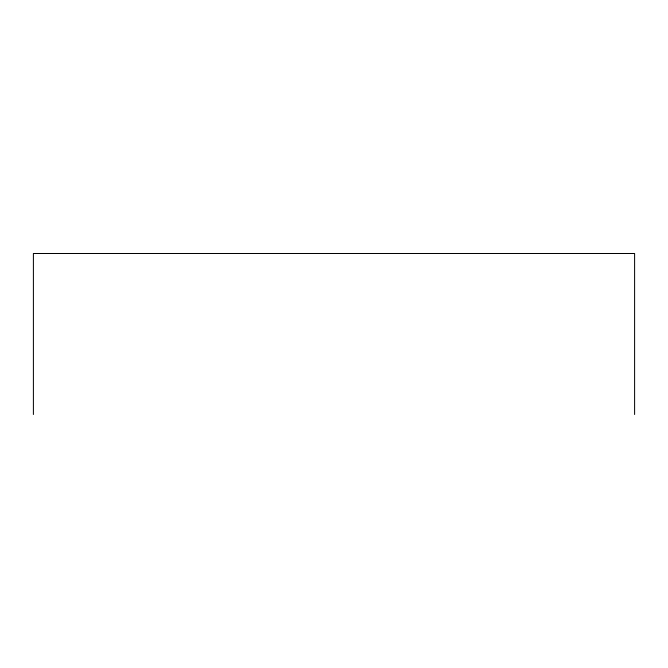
<?xml version="1.0" encoding="UTF-8"?>
<svg xmlns="http://www.w3.org/2000/svg" width="668" height="668" viewBox="0 0 668 668"><rect width="100%" height="100%" fill="white"/><g stroke="black" fill="none" stroke-linecap="round" stroke-linejoin="round"><path stroke-width="1" d="M634.6 414.502L634.6 253.498L33.4 253.498L33.4 414.502"/></g></svg>
